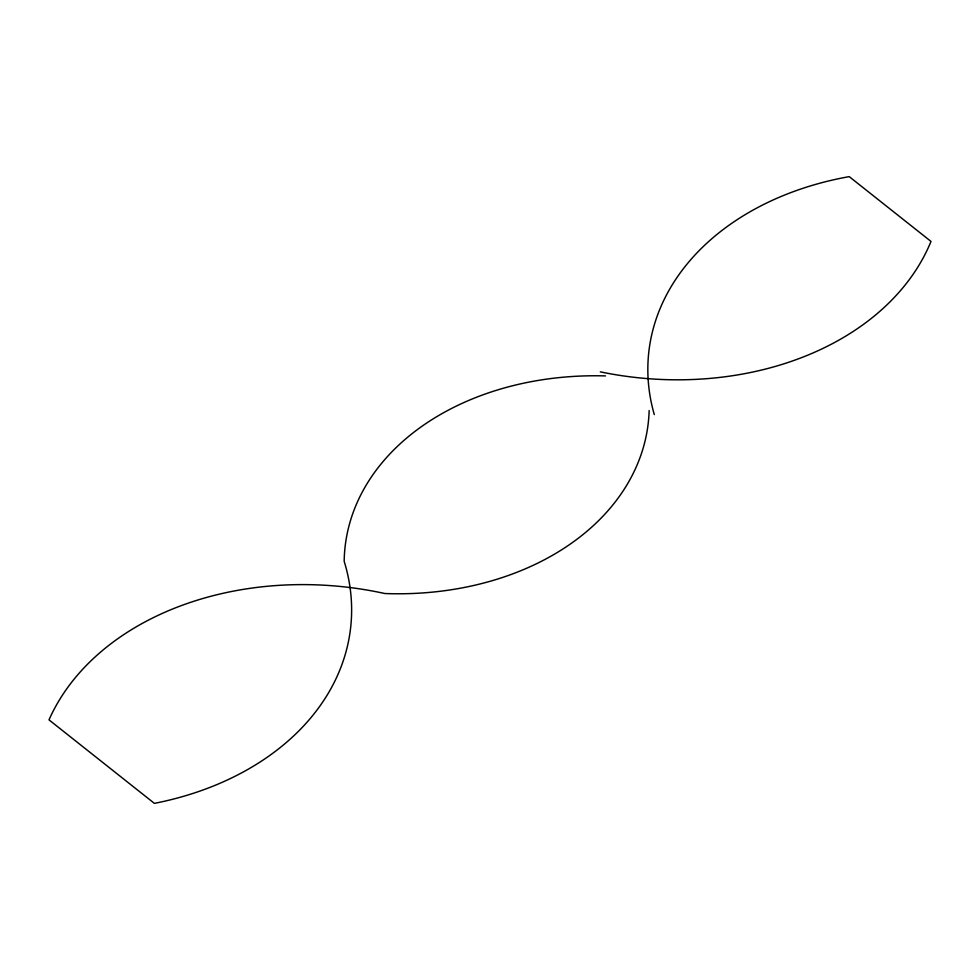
<?xml version="1.0" encoding="UTF-8"?>
<svg xmlns="http://www.w3.org/2000/svg" width="980" height="980" viewBox="0 0 980 980"><rect width="100%" height="100%" fill="white"/><g stroke="black" fill="none" stroke-linecap="round" stroke-linejoin="round"><path stroke-width="1.47" d="M605.456 375.916A267.663 198.903 5.8 0 0 344.176 561.32A285.425 212.109 5.8 0 1 154.387 803.367L49 719.871A285.425 212.109 5.8 0 1 384.834 593.525A267.663 198.903 5.8 0 0 649.152 410.534M654.297 414.613A283.012 210.32 5.8 0 1 849.219 176.633L931 241.423A283.012 210.32 5.8 0 1 600.311 371.849"/></g></svg>
